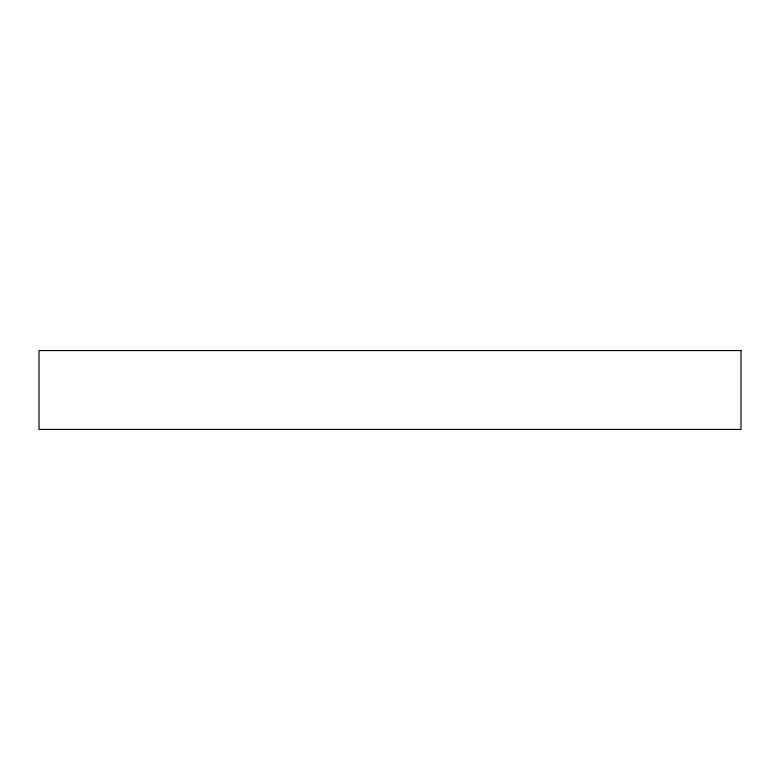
<?xml version="1.0" encoding="UTF-8"?>
<svg xmlns="http://www.w3.org/2000/svg" width="780" height="780" viewBox="0 0 780 780"><rect width="100%" height="100%" fill="white"/><g stroke="black" fill="none" stroke-linecap="round" stroke-linejoin="round"><path stroke-width="1.17" d="M741 350.561L39 350.561L39 429.439L741 429.439L741 350.561"/></g></svg>
